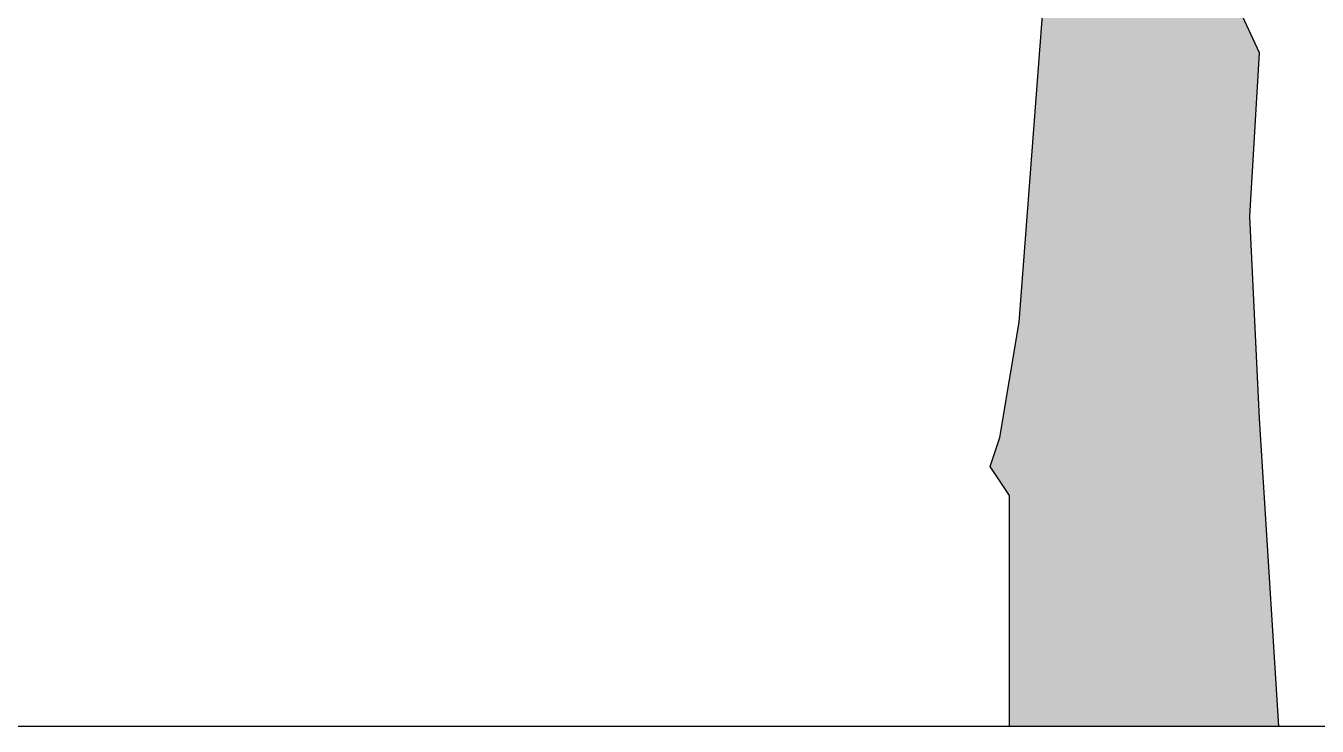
# Model space of a CAD drawing. Header units: millimetres. Extents: x 23281 to 186461, y 175321 to 253200.
# Drawn here: x 42915 to 47396, y 218105 to 220536 of the extents above; entities that cross this region are included whole.
import ezdxf

# ---------------------------------------------------------------- set-up
doc = ezdxf.new("R2010")
doc.units = ezdxf.units.MM
doc.layers.add('www.cad-blocks.net', color=7, linetype='Continuous')

# ---------------------------------------------------------------- blocks, each defined once
blk = doc.blocks.new('A$C57547980')
blk.add_hatch(color=253).paths.add_polyline_path([(4166.1, 1769.4), (4199.5, 2336.9), (3999.3, 2770.9), (4333, 3271.7), (3999.3, 3405.2), (3899.2, 3138.2), (3832.5, 3371.8), (3498.9, 3171.5), (3432.1, 2270.2), (3365.4, 1402.2), (3298.7, 1001.5), (3265.3, 901.4), (3332, 801.2), (3332, 0), (4266.2, 0), (4199.5, 1068.3)])
at = {"color": 255}
for p, q in [((3432.1, 2270.2), (3498.9, 3171.5)), ((4199.5, 2336.9), (3999.3, 2770.9)), ((4166.1, 1769.4), (4199.5, 2336.9)), ((3365.4, 1402.2), (3432.1, 2270.2)), ((4199.5, 1068.3), (4166.1, 1769.4)), ((3298.7, 1001.5), (3365.4, 1402.2)), ((4266.2, 0), (4199.5, 1068.3)), ((3265.3, 901.4), (3298.7, 1001.5)), ((3332, 801.2), (3265.3, 901.4)), ((3332, 0), (3332, 801.2))]:
    blk.add_line(p, q, dxfattribs=at)
blk = doc.blocks.new('FORMAT')
at = {"layer": 'www.cad-blocks.net', "color": 155, "true_color": 0x546d8e}
blk.add_line((30610.5, 218105.1), (186461.3, 218105.1), dxfattribs=at)

msp = doc.modelspace()

# ---------------------------------------------------------------- block references
msp.add_blockref('A$C57547980', (42996.2, 218105.1))
at = {"layer": 'www.cad-blocks.net'}
msp.add_blockref('FORMAT', (0, 0), dxfattribs=at)

doc.saveas('drawing.dxf')
